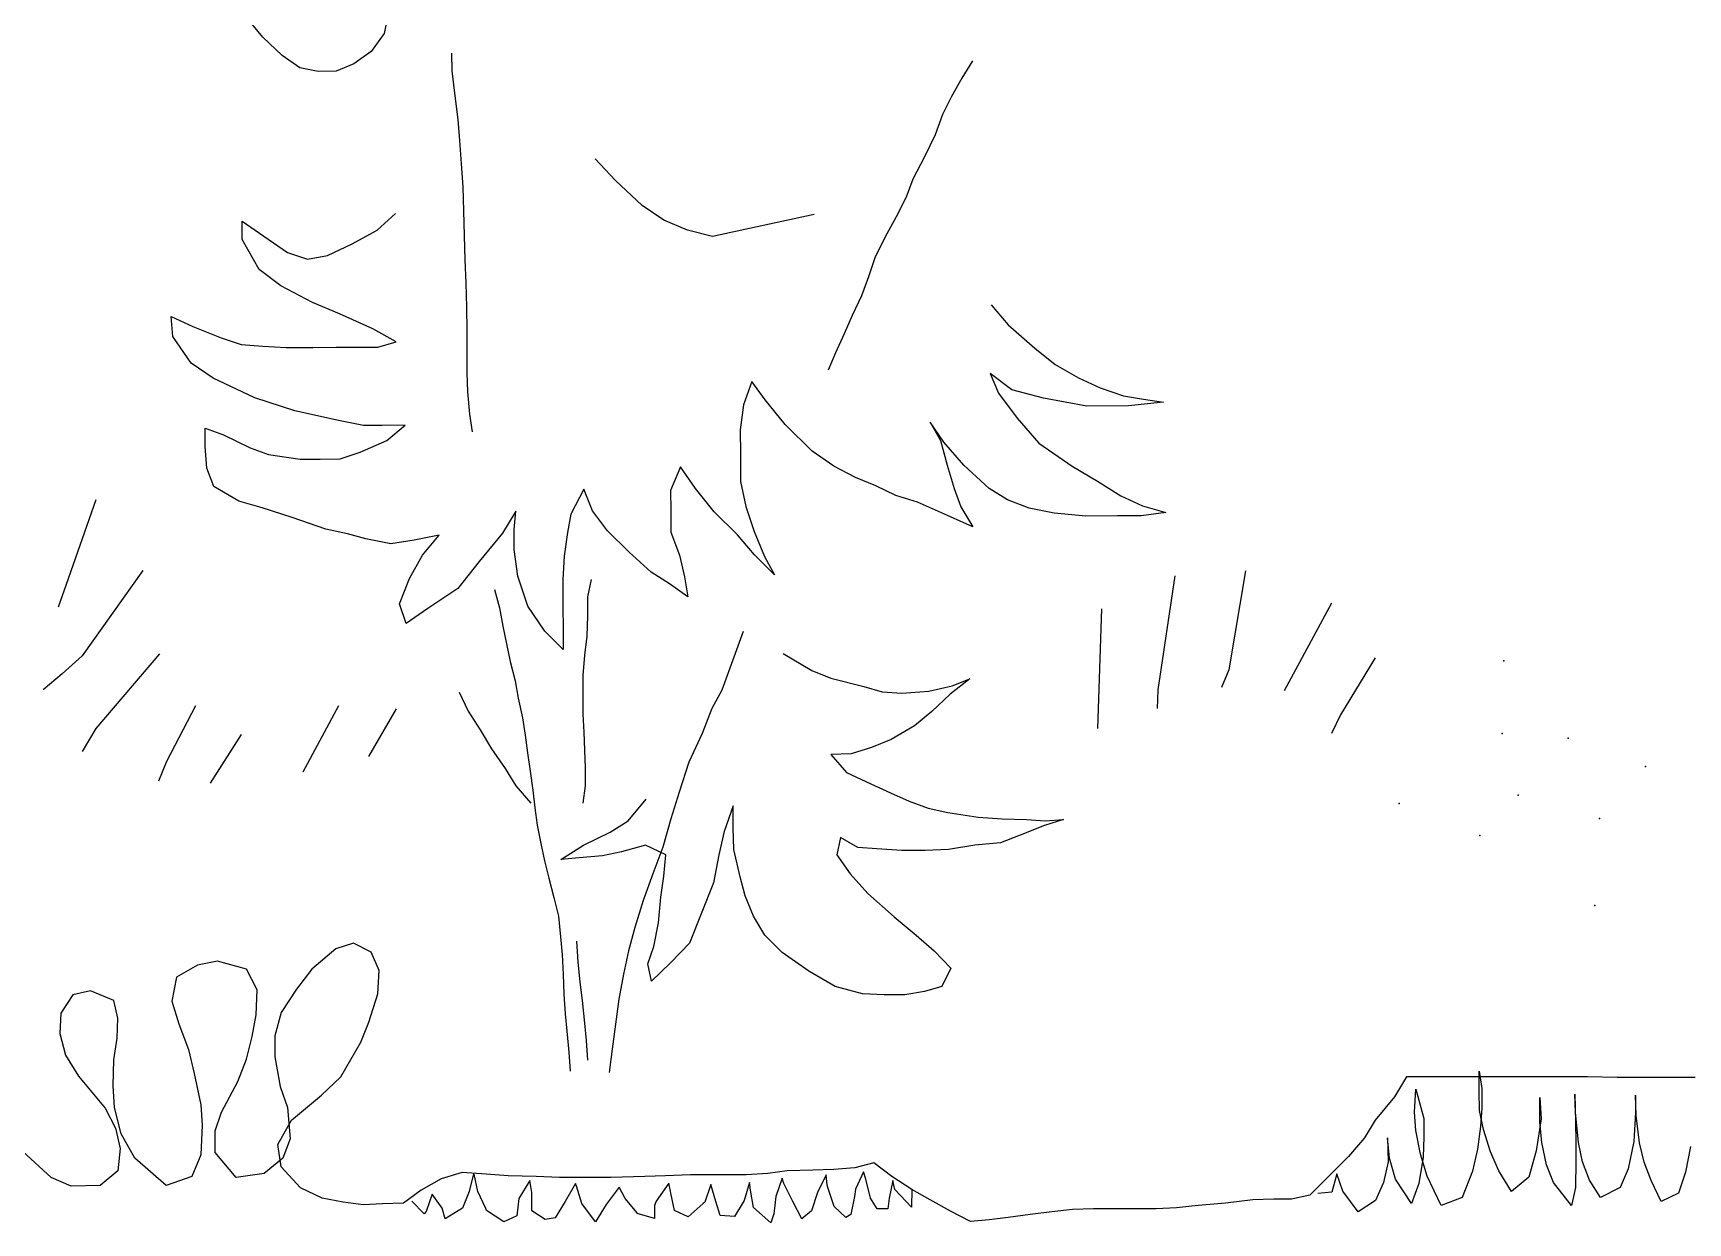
# Model space of a CAD drawing. Header units: inches. Extents: x 0.9 to 45.9, y 0.4 to 30.4.
# Drawn here: x 21.4583 to 21.7407, y 24.5908 to 24.7939 of the extents above; entities that cross this region are included whole.
import ezdxf

# ---------------------------------------------------------------- set-up
doc = ezdxf.new("R2010")
doc.units = ezdxf.units.IN
doc.header["$MEASUREMENT"] = 0
doc.linetypes.add('CONTINUA', pattern=[0])
doc.layers.add('MUROS', color=9, linetype='Continuous')
doc.layers.add('Vegetación', color=3, linetype='CONTINUA')

# ---------------------------------------------------------------- blocks, each defined once
blk = doc.blocks.new('Planta_000A')
at = {"layer": 'Vegetación', "linetype": 'Continuous'}
for p, q in [((397.86984, 197.28863), (397.87105, 197.28292)), ((397.90626, 197.28183), (397.91043, 197.28687)), ((397.87105, 197.28292), (397.87478, 197.27766)), ((397.90067, 197.27656), (397.90626, 197.28183)), ((397.70018, 197.27499), (397.70325, 197.26995)), ((397.85142, 197.2772), (397.85134, 197.27208)), ((397.87478, 197.27766), (397.87982, 197.27415)), ((397.89551, 197.27294), (397.90067, 197.27656)), ((397.70325, 197.26995), (397.70624, 197.26459)), ((397.85134, 197.27208), (397.85056, 197.26554)), ((397.87982, 197.27415), (397.88498, 197.27195)), ((397.88498, 197.27195), (397.89014, 197.27184)), ((397.89014, 197.27184), (397.89551, 197.27294)), ((397.85056, 197.26554), (397.84961, 197.2579)), ((397.70624, 197.26459), (397.70884, 197.2594)), ((397.70884, 197.2594), (397.71097, 197.25349)), ((397.84961, 197.2579), (397.84914, 197.25183)), ((397.71097, 197.25349), (397.71404, 197.24711)), ((397.84914, 197.25183), (397.84866, 197.24506)), ((397.71404, 197.24711), (397.71743, 197.24065)), ((397.80385, 197.24021), (397.8097, 197.24647)), ((397.84866, 197.24506), (397.84819, 197.23836)), ((397.71743, 197.24065), (397.7194, 197.23537)), ((397.79606, 197.23299), (397.80385, 197.24021)), ((397.84819, 197.23836), (397.84796, 197.23143)), ((397.7194, 197.23537), (397.72231, 197.2297)), ((397.78974, 197.22867), (397.79606, 197.23299)), ((397.84796, 197.23143), (397.8478, 197.22426)), ((397.72231, 197.2297), (397.72562, 197.22371)), ((397.74616, 197.23039), (397.77567, 197.22391)), ((397.78294, 197.22581), (397.78974, 197.22867)), ((397.87301, 197.22575), (397.86772, 197.23062)), ((397.91225, 197.22842), (397.90593, 197.22409)), ((397.91222, 197.22309), (397.91225, 197.22842)), ((397.72562, 197.22371), (397.72846, 197.21772)), ((397.77567, 197.22391), (397.78294, 197.22581)), ((397.8478, 197.22426), (397.84756, 197.21717)), ((397.88025, 197.22183), (397.87301, 197.22575)), ((397.8875, 197.2184), (397.88025, 197.22183)), ((397.90593, 197.22409), (397.89912, 197.21929)), ((397.90733, 197.2144), (397.91222, 197.22309)), ((397.72846, 197.21772), (397.73035, 197.21221)), ((397.84756, 197.21717), (397.84733, 197.2104)), ((397.8933, 197.21739), (397.8875, 197.2184)), ((397.89912, 197.21929), (397.8933, 197.21739)), ((397.73035, 197.21221), (397.7324, 197.2067)), ((397.901, 197.2096), (397.90733, 197.2144)), ((397.84733, 197.2104), (397.84709, 197.20347)), ((397.89177, 197.20481), (397.901, 197.2096)), ((397.69467, 197.20407), (397.6898, 197.19828)), ((397.7324, 197.2067), (397.73507, 197.20102)), ((397.84709, 197.20347), (397.84701, 197.19661)), ((397.884, 197.20147), (397.89177, 197.20481)), ((397.6898, 197.19828), (397.68201, 197.19155)), ((397.73507, 197.20102), (397.73744, 197.19567)), ((397.87429, 197.19717), (397.884, 197.20147)), ((397.9266, 197.19782), (397.91834, 197.19448)), ((397.93291, 197.20069), (397.9266, 197.19782)), ((397.93239, 197.19488), (397.93291, 197.20069)), ((397.73744, 197.19567), (397.73996, 197.19015)), ((397.84701, 197.19661), (397.84701, 197.19055)), ((397.86749, 197.19333), (397.87429, 197.19717)), ((397.87281, 197.19185), (397.86749, 197.19333)), ((397.91834, 197.19448), (397.91252, 197.19258)), ((397.92702, 197.18716), (397.93239, 197.19488)), ((397.68201, 197.19155), (397.67617, 197.18674)), ((397.73996, 197.19015), (397.74208, 197.18511)), ((397.84701, 197.19055), (397.84701, 197.1844)), ((397.87813, 197.19182), (397.87281, 197.19185)), ((397.88491, 197.19178), (397.87813, 197.19182)), ((397.89169, 197.19174), (397.88491, 197.19178)), ((397.89944, 197.19169), (397.89169, 197.19174)), ((397.90622, 197.19213), (397.89944, 197.19169)), ((397.91252, 197.19258), (397.90622, 197.19213)), ((397.67617, 197.18674), (397.66936, 197.18291)), ((397.68871, 197.17941), (397.69504, 197.18421)), ((397.69504, 197.18421), (397.69258, 197.17841)), ((397.84701, 197.1844), (397.84685, 197.17889)), ((397.9207, 197.18284), (397.92702, 197.18716)), ((397.66305, 197.18004), (397.65626, 197.17766)), ((397.66936, 197.18291), (397.66305, 197.18004)), ((397.6795, 197.17704), (397.68871, 197.17941)), ((397.69258, 197.17841), (397.68721, 197.17118)), ((397.76037, 197.17655), (397.76427, 197.18185)), ((397.76427, 197.18185), (397.76665, 197.17506)), ((397.84685, 197.17889), (397.84622, 197.17235)), ((397.90855, 197.17711), (397.9207, 197.18284)), ((397.65044, 197.17673), (397.64462, 197.1758)), ((397.64462, 197.1758), (397.65479, 197.17477)), ((397.65626, 197.17766), (397.65044, 197.17673)), ((397.65479, 197.17477), (397.66689, 197.17469)), ((397.66689, 197.17469), (397.6795, 197.17704)), ((397.75451, 197.16932), (397.76037, 197.17655)), ((397.76665, 197.17506), (397.76758, 197.16779)), ((397.89691, 197.1733), (397.90855, 197.17711)), ((397.68721, 197.17118), (397.68087, 197.16396)), ((397.70848, 197.16427), (397.71239, 197.17006)), ((397.71239, 197.17006), (397.70945, 197.16475)), ((397.74672, 197.16162), (397.75451, 197.16932)), ((397.84622, 197.17235), (397.84543, 197.16723)), ((397.87022, 197.16475), (397.86492, 197.16914)), ((397.86492, 197.16914), (397.8717, 197.1691)), ((397.8717, 197.1691), (397.87703, 197.16906)), ((397.87703, 197.16906), (397.8843, 197.17047)), ((397.8843, 197.17047), (397.89691, 197.1733)), ((397.68087, 197.16396), (397.67115, 197.15724)), ((397.70262, 197.15753), (397.70848, 197.16427)), ((397.70945, 197.16475), (397.70747, 197.1575)), ((397.76758, 197.16779), (397.76753, 197.16053)), ((397.87795, 197.16131), (397.87022, 197.16475)), ((397.91769, 197.1664), (397.90992, 197.16257)), ((397.92303, 197.1683), (397.91769, 197.1664)), ((397.923, 197.16297), (397.92303, 197.1683)), ((397.7404, 197.1573), (397.74672, 197.16162)), ((397.76753, 197.16053), (397.76749, 197.15278)), ((397.88375, 197.15934), (397.87795, 197.16131)), ((397.88956, 197.1593), (397.88375, 197.15934)), ((397.89537, 197.15927), (397.88956, 197.1593)), ((397.90458, 197.16066), (397.89537, 197.15927)), ((397.90992, 197.16257), (397.90458, 197.16066)), ((397.92247, 197.15668), (397.923, 197.16297)), ((397.67115, 197.15724), (397.66386, 197.15292)), ((397.69532, 197.15079), (397.70262, 197.15753)), ((397.70747, 197.1575), (397.70549, 197.15073)), ((397.73408, 197.15395), (397.7404, 197.1573)), ((397.78055, 197.15076), (397.78495, 197.15703)), ((397.78495, 197.15703), (397.78781, 197.15023)), ((397.9205, 197.15137), (397.92247, 197.15668)), ((397.66386, 197.15292), (397.65705, 197.1486)), ((397.68997, 197.14744), (397.69532, 197.15079)), ((397.70549, 197.15073), (397.70352, 197.14542)), ((397.72243, 197.14869), (397.72825, 197.15156)), ((397.72825, 197.15156), (397.73408, 197.15395)), ((397.76749, 197.15278), (397.76599, 197.14552)), ((397.77518, 197.14401), (397.78055, 197.15076)), ((397.78781, 197.15023), (397.78777, 197.14442)), ((397.81053, 197.14429), (397.81299, 197.15057)), ((397.81299, 197.15057), (397.81682, 197.14328)), ((397.91321, 197.14705), (397.9205, 197.15137)), ((397.65074, 197.14574), (397.64395, 197.14384)), ((397.65705, 197.1486), (397.65074, 197.14574)), ((397.67639, 197.14364), (397.68366, 197.14505)), ((397.68366, 197.14505), (397.68997, 197.14744)), ((397.70352, 197.14542), (397.70009, 197.13963)), ((397.70738, 197.14297), (397.71612, 197.14679)), ((397.71612, 197.14679), (397.72243, 197.14869)), ((397.76599, 197.14552), (397.76352, 197.13827)), ((397.89769, 197.1423), (397.90642, 197.14516)), ((397.90642, 197.14516), (397.91321, 197.14705)), ((397.95472, 197.14747), (397.96338, 197.12292)), ((397.64395, 197.14384), (397.6512, 197.14283)), ((397.6512, 197.14283), (397.65798, 197.14279)), ((397.65798, 197.14279), (397.66718, 197.14273)), ((397.66718, 197.14273), (397.67639, 197.14364)), ((397.70009, 197.13963), (397.70738, 197.14297)), ((397.76836, 197.13728), (397.77518, 197.14401)), ((397.78777, 197.14442), (397.78774, 197.13813)), ((397.80614, 197.1385), (397.81053, 197.14429)), ((397.81682, 197.14328), (397.81776, 197.13795)), ((397.83326, 197.13882), (397.83281, 197.14415)), ((397.83281, 197.14415), (397.83665, 197.13783)), ((397.88798, 197.13897), (397.89769, 197.1423)), ((397.76352, 197.13827), (397.76058, 197.13103)), ((397.76348, 197.13149), (397.76836, 197.13728)), ((397.78774, 197.13813), (397.78527, 197.13136)), ((397.79981, 197.13224), (397.80614, 197.1385)), ((397.81776, 197.13795), (397.81869, 197.13116)), ((397.83323, 197.13301), (397.83326, 197.13882)), ((397.83665, 197.13783), (397.84337, 197.12956)), ((397.85985, 197.1314), (397.85504, 197.13724)), ((397.85504, 197.13724), (397.8623, 197.13574)), ((397.8623, 197.13574), (397.86907, 197.13473)), ((397.86907, 197.13473), (397.87634, 197.13614)), ((397.87634, 197.13614), (397.88168, 197.13756)), ((397.88168, 197.13756), (397.88798, 197.13897)), ((397.75764, 197.12572), (397.76348, 197.13149)), ((397.76058, 197.13103), (397.75764, 197.12572)), ((397.78527, 197.13136), (397.78378, 197.12508)), ((397.79348, 197.12647), (397.79981, 197.13224)), ((397.81869, 197.13116), (397.81913, 197.12438)), ((397.83221, 197.12527), (397.83323, 197.13301)), ((397.86368, 197.12459), (397.85985, 197.1314)), ((397.62082, 197.12683), (397.62573, 197.0981)), ((397.78813, 197.12311), (397.79348, 197.12647)), ((397.84337, 197.12956), (397.84962, 197.12177)), ((397.94114, 197.12696), (397.95876, 197.10212)), ((397.64138, 197.12543), (397.64629, 197.09226)), ((397.78378, 197.12508), (397.78278, 197.11927)), ((397.78278, 197.11927), (397.78813, 197.12311)), ((397.81085, 197.12432), (397.81195, 197.11927)), ((397.81913, 197.12438), (397.81908, 197.11663)), ((397.82925, 197.11657), (397.83221, 197.12527)), ((397.83898, 197.12143), (397.83748, 197.11608)), ((397.84962, 197.12177), (397.8583, 197.11591)), ((397.86655, 197.11731), (397.86368, 197.12459)), ((397.96338, 197.12292), (397.96569, 197.11628)), ((397.59583, 197.11749), (397.60961, 197.09202)), ((397.66264, 197.11585), (397.66381, 197.08104)), ((397.81195, 197.11927), (397.81195, 197.11378)), ((397.81908, 197.11663), (397.81904, 197.10985)), ((397.82437, 197.10933), (397.82925, 197.11657)), ((397.83748, 197.11608), (397.83653, 197.1108)), ((397.8583, 197.11591), (397.86457, 197.11151)), ((397.86457, 197.11151), (397.86655, 197.11731)), ((397.81195, 197.11378), (397.81216, 197.10786)), ((397.76674, 197.1092), (397.77293, 197.09221)), ((397.81216, 197.10786), (397.81282, 197.10237)), ((397.81904, 197.10985), (397.81901, 197.10404)), ((397.81901, 197.10404), (397.82437, 197.10933)), ((397.83653, 197.1108), (397.83543, 197.10568)), ((397.58321, 197.1016), (397.59326, 197.08501)), ((397.75512, 197.10281), (397.74682, 197.09788)), ((397.81282, 197.10237), (397.81326, 197.09645)), ((397.83543, 197.10568), (397.83441, 197.10048)), ((397.93623, 197.1027), (397.95472, 197.08104)), ((397.95876, 197.10212), (397.96454, 197.09692)), ((397.62573, 197.0981), (397.62783, 197.09296)), ((397.74682, 197.09788), (397.74133, 197.09568)), ((397.83441, 197.10048), (397.83299, 197.09489)), ((397.96454, 197.09692), (397.97003, 197.0923)), ((397.64629, 197.09226), (397.64652, 197.08688)), ((397.706, 197.09349), (397.70096, 197.09547)), ((397.70096, 197.09547), (397.70666, 197.09108)), ((397.71281, 197.09195), (397.706, 197.09349)), ((397.72071, 197.0913), (397.71281, 197.09195)), ((397.73168, 197.09327), (397.72641, 197.09173)), ((397.74133, 197.09568), (397.73168, 197.09327)), ((397.77293, 197.09221), (397.7758, 197.08687)), ((397.81326, 197.09645), (397.81326, 197.09074)), ((397.83299, 197.09489), (397.83204, 197.08984)), ((397.70666, 197.09108), (397.71193, 197.08603)), ((397.72641, 197.09173), (397.72071, 197.0913)), ((397.81326, 197.09074), (397.81326, 197.08526)), ((397.83204, 197.08984), (397.83086, 197.08417)), ((397.84925, 197.09162), (397.84661, 197.08614)), ((397.88424, 197.08768), (397.89464, 197.06833)), ((397.92583, 197.08768), (397.93421, 197.0715)), ((397.59326, 197.08501), (397.59583, 197.07964)), ((397.71193, 197.08603), (397.71697, 197.08186)), ((397.7758, 197.08687), (397.77867, 197.07959)), ((397.81326, 197.08526), (397.81304, 197.07999)), ((397.83086, 197.08417), (397.83007, 197.07913)), ((397.84661, 197.08614), (397.8431, 197.08065)), ((397.86748, 197.08681), (397.87557, 197.07295)), ((397.71697, 197.08186), (397.72378, 197.07791)), ((397.72378, 197.07791), (397.72948, 197.0755)), ((397.77867, 197.07959), (397.78249, 197.07133)), ((397.81304, 197.07999), (397.81282, 197.07473)), ((397.83007, 197.07913), (397.82937, 197.07401)), ((397.8431, 197.08065), (397.83981, 197.07517)), ((397.91254, 197.0793), (397.9215, 197.06515)), ((397.95472, 197.08104), (397.95876, 197.07439)), ((397.72948, 197.0755), (397.73541, 197.07374)), ((397.73541, 197.07374), (397.74133, 197.07352)), ((397.74133, 197.07352), (397.73672, 197.06826)), ((397.81282, 197.07473), (397.8126, 197.06968)), ((397.82937, 197.07401), (397.82858, 197.06865)), ((397.83981, 197.07517), (397.83586, 197.06946)), ((397.73672, 197.06826), (397.7297, 197.06497)), ((397.78249, 197.07133), (397.78534, 197.0626)), ((397.8126, 197.06968), (397.8126, 197.06441)), ((397.82858, 197.06865), (397.82787, 197.06314)), ((397.83586, 197.06946), (397.83279, 197.06441)), ((397.93421, 197.0715), (397.93652, 197.06573)), ((397.7297, 197.06497), (397.724, 197.06233)), ((397.8126, 197.06441), (397.81326, 197.05937)), ((397.82787, 197.06314), (397.82724, 197.05802)), ((397.83279, 197.06441), (397.8284, 197.05937)), ((397.71851, 197.05992), (397.71303, 197.05794)), ((397.724, 197.06233), (397.71851, 197.05992)), ((397.76964, 197.05224), (397.76964, 197.0586)), ((397.76964, 197.0586), (397.77227, 197.05114)), ((397.78534, 197.0626), (397.78772, 197.05483)), ((397.80013, 197.05421), (397.79487, 197.06058)), ((397.67902, 197.05421), (397.67375, 197.05465)), ((397.67375, 197.05465), (397.67924, 197.0529)), ((397.6845, 197.05465), (397.67902, 197.05421)), ((397.69152, 197.05487), (397.6845, 197.05465)), ((397.69854, 197.05531), (397.69152, 197.05487)), ((397.70732, 197.05663), (397.69854, 197.05531)), ((397.71303, 197.05794), (397.70732, 197.05663)), ((397.78772, 197.05483), (397.79009, 197.04659)), ((397.8054, 197.05092), (397.80013, 197.05421)), ((397.82724, 197.05802), (397.82653, 197.05298)), ((397.67924, 197.0529), (397.68626, 197.05005)), ((397.68626, 197.05005), (397.69196, 197.04785)), ((397.73343, 197.04653), (397.73848, 197.04939)), ((397.73848, 197.04939), (397.73958, 197.04434)), ((397.76942, 197.04588), (397.76964, 197.05224)), ((397.77227, 197.05114), (397.7738, 197.04434)), ((397.81308, 197.04719), (397.8054, 197.05092)), ((397.82653, 197.05298), (397.82551, 197.0477)), ((397.69196, 197.04785), (397.69942, 197.04719)), ((397.69942, 197.04719), (397.7071, 197.04588)), ((397.7071, 197.04588), (397.7139, 197.04566)), ((397.7139, 197.04566), (397.72071, 197.04566)), ((397.72071, 197.04566), (397.72795, 197.0461)), ((397.72795, 197.0461), (397.73343, 197.04653)), ((397.73958, 197.04434), (397.73563, 197.03886)), ((397.76766, 197.03798), (397.76942, 197.04588)), ((397.7738, 197.04434), (397.77534, 197.03622)), ((397.78916, 197.04434), (397.79509, 197.04719)), ((397.78982, 197.0382), (397.78916, 197.04434)), ((397.79009, 197.04659), (397.79295, 197.03882)), ((397.79509, 197.04719), (397.80211, 197.04522)), ((397.80211, 197.04522), (397.80759, 197.04412)), ((397.80759, 197.04412), (397.8144, 197.04346)), ((397.81966, 197.04302), (397.81308, 197.04719)), ((397.82551, 197.0477), (397.82448, 197.04266)), ((397.8144, 197.04346), (397.81966, 197.04302)), ((397.82448, 197.04266), (397.82314, 197.03762)), ((397.73563, 197.03886), (397.73058, 197.03315)), ((397.76612, 197.03249), (397.76766, 197.03798)), ((397.77534, 197.03622), (397.78236, 197.01867)), ((397.7907, 197.03205), (397.78982, 197.0382)), ((397.79295, 197.03882), (397.79581, 197.03106)), ((397.82314, 197.03762), (397.82172, 197.03195)), ((397.73058, 197.03315), (397.7229, 197.02635)), ((397.76371, 197.02657), (397.76612, 197.03249)), ((397.79136, 197.02459), (397.7907, 197.03205)), ((397.79581, 197.03106), (397.79818, 197.02329)), ((397.82172, 197.03195), (397.82038, 197.02651)), ((397.7229, 197.02635), (397.71654, 197.02108)), ((397.76042, 197.02108), (397.76371, 197.02657)), ((397.79267, 197.01779), (397.79136, 197.02459)), ((397.82038, 197.02651), (397.81975, 197.0206)), ((397.71654, 197.02108), (397.71127, 197.01647)), ((397.75537, 197.01604), (397.76042, 197.02108)), ((397.79818, 197.02329), (397.80008, 197.0165)), ((397.81975, 197.0206), (397.81928, 197.0154)), ((397.71127, 197.01647), (397.70644, 197.01143)), ((397.74769, 197.01055), (397.75537, 197.01604)), ((397.78236, 197.01867), (397.78785, 197.01296)), ((397.79443, 197.01274), (397.79267, 197.01779)), ((397.80008, 197.0165), (397.80149, 197.00972)), ((397.8151, 197.01932), (397.8148, 197.01329)), ((397.81928, 197.0154), (397.81905, 197.00957)), ((397.87242, 197.01073), (397.87476, 197.0161)), ((397.87476, 197.0161), (397.8799, 197.01867)), ((397.8799, 197.01867), (397.88504, 197.01703)), ((397.88504, 197.01703), (397.89204, 197.01119)), ((397.70644, 197.01143), (397.70908, 197.00616)), ((397.74001, 197.00616), (397.74769, 197.01055)), ((397.78785, 197.01296), (397.79333, 197.0077)), ((397.79333, 197.0077), (397.79443, 197.01274)), ((397.8148, 197.01329), (397.81414, 197.00737)), ((397.87289, 197.00395), (397.87242, 197.01073)), ((397.89204, 197.01119), (397.89648, 197.00535)), ((397.90793, 197.00512), (397.91097, 197.01119)), ((397.91097, 197.01119), (397.91938, 197.01353)), ((397.91938, 197.01353), (397.92522, 197.01236)), ((397.92522, 197.01236), (397.93129, 197.00886)), ((397.70908, 197.00616), (397.71412, 197.00463)), ((397.73211, 197.00397), (397.74001, 197.00616)), ((397.80149, 197.00972), (397.8029, 197.00244)), ((397.81414, 197.00737), (397.81348, 197.0021)), ((397.81905, 197.00957), (397.81881, 197.0039)), ((397.89648, 197.00535), (397.90092, 196.99858)), ((397.93129, 197.00886), (397.93269, 197.00185)), ((397.71412, 197.00463), (397.71983, 197.00375)), ((397.71983, 197.00375), (397.72575, 197.00375)), ((397.72575, 197.00375), (397.73211, 197.00397)), ((397.8029, 197.00244), (397.80382, 196.99517)), ((397.81348, 197.0021), (397.81282, 196.99552)), ((397.81881, 197.0039), (397.81842, 196.99823)), ((397.87546, 196.99577), (397.87289, 197.00395)), ((397.90816, 196.99788), (397.90793, 197.00512)), ((397.93269, 197.00185), (397.93059, 196.99531)), ((397.94834, 196.99694), (397.94951, 197.00208)), ((397.94951, 197.00208), (397.95629, 197.00489)), ((397.95629, 197.00489), (397.96143, 197.00372)), ((397.96143, 197.00372), (397.96493, 196.99834)), ((397.81842, 196.99823), (397.81794, 196.99319)), ((397.87779, 196.98993), (397.87546, 196.99577)), ((397.90092, 196.99858), (397.90279, 196.9918)), ((397.90933, 196.99157), (397.90816, 196.99788)), ((397.94858, 196.9911), (397.94834, 196.99694)), ((397.96493, 196.99834), (397.96516, 196.9925)), ((397.80382, 196.99517), (397.80475, 196.9879)), ((397.81282, 196.99552), (397.81238, 196.99047)), ((397.81794, 196.99319), (397.81739, 196.98704)), ((397.90279, 196.9918), (397.90279, 196.98573)), ((397.91097, 196.98503), (397.90933, 196.99157)), ((397.93059, 196.99531), (397.92779, 196.98783)), ((397.94951, 196.9848), (397.94858, 196.9911)), ((397.96516, 196.9925), (397.96353, 196.9862)), ((397.80475, 196.9879), (397.80567, 196.98112)), ((397.81238, 196.99047), (397.81195, 196.98477)), ((397.81739, 196.98704), (397.817, 196.98153)), ((397.88363, 196.97989), (397.87779, 196.98993)), ((397.92779, 196.98783), (397.92615, 196.98082)), ((397.96353, 196.9862), (397.95979, 196.98012)), ((397.55303, 196.98151), (397.55217, 196.97646)), ((397.55303, 196.97574), (397.55303, 196.98151)), ((397.90279, 196.98573), (397.90116, 196.97709)), ((397.91354, 196.97849), (397.91097, 196.98503)), ((397.94975, 196.97732), (397.94951, 196.9848)), ((397.49023, 196.97966), (397.49608, 196.97966)), ((397.49608, 196.97966), (397.50378, 196.97966)), ((397.50378, 196.97966), (397.5129, 196.97966)), ((397.5129, 196.97966), (397.52154, 196.97989)), ((397.52154, 196.97989), (397.52878, 196.97989)), ((397.52878, 196.97989), (397.53766, 196.97989)), ((397.53766, 196.97989), (397.547, 196.97989)), ((397.547, 196.97989), (397.55424, 196.97989)), ((397.55424, 196.97989), (397.55985, 196.97989)), ((397.55985, 196.97989), (397.56849, 196.97989)), ((397.56849, 196.97989), (397.5741, 196.97989)), ((397.5741, 196.97989), (397.57761, 196.97405)), ((397.88924, 196.97452), (397.88363, 196.97989)), ((397.90116, 196.97709), (397.89905, 196.97101)), ((397.91821, 196.96961), (397.91354, 196.97849)), ((397.92615, 196.98082), (397.92428, 196.97171)), ((397.94928, 196.97101), (397.94975, 196.97732)), ((397.95979, 196.98012), (397.95208, 196.97078)), ((397.50739, 196.96866), (397.50754, 196.97458)), ((397.50754, 196.97458), (397.50754, 196.96952)), ((397.52501, 196.96967), (397.52516, 196.97487)), ((397.52516, 196.97487), (397.52501, 196.96678)), ((397.53541, 196.97386), (397.53498, 196.96765)), ((397.53541, 196.96678), (397.53541, 196.97386)), ((397.55217, 196.97646), (397.55217, 196.97082)), ((397.55289, 196.9701), (397.55303, 196.97574)), ((397.57137, 196.97631), (397.56906, 196.96779)), ((397.57181, 196.96967), (397.57137, 196.97631)), ((397.57761, 196.97405), (397.58321, 196.96727)), ((397.89788, 196.96727), (397.88924, 196.97452)), ((397.92428, 196.97171), (397.92382, 196.96587)), ((397.50638, 196.96071), (397.50739, 196.96866)), ((397.50754, 196.96952), (397.50812, 196.96115)), ((397.52415, 196.96086), (397.52501, 196.96967)), ((397.53498, 196.96765), (397.53642, 196.9584)), ((397.55173, 196.96461), (397.55289, 196.9701)), ((397.55217, 196.97082), (397.5526, 196.96548)), ((397.56906, 196.96779), (397.56906, 196.96245)), ((397.57137, 196.96433), (397.57181, 196.96967)), ((397.58321, 196.96727), (397.58625, 196.96214)), ((397.90186, 196.96027), (397.89788, 196.96727)), ((397.89905, 196.97101), (397.89835, 196.9619)), ((397.92008, 196.96424), (397.91821, 196.96961)), ((397.94741, 196.9633), (397.94928, 196.97101)), ((397.95208, 196.97078), (397.94905, 196.96494)), ((397.52501, 196.96678), (397.52487, 196.96115)), ((397.53483, 196.96086), (397.53541, 196.96678)), ((397.54971, 196.95812), (397.55173, 196.96461)), ((397.5526, 196.96548), (397.55347, 196.95884)), ((397.56906, 196.96245), (397.56921, 196.95653)), ((397.57007, 196.95739), (397.57137, 196.96433)), ((397.57903, 196.95624), (397.57961, 196.96216)), ((397.57961, 196.96216), (397.57946, 196.95523)), ((397.58625, 196.96214), (397.59092, 196.95676)), ((397.92008, 196.95793), (397.92008, 196.96424)), ((397.92382, 196.96587), (397.92428, 196.95723)), ((397.94344, 196.95629), (397.94741, 196.9633)), ((397.94905, 196.96494), (397.94764, 196.9591)), ((397.49165, 196.9597), (397.4931, 196.95219)), ((397.50508, 196.95508), (397.50638, 196.96071)), ((397.50812, 196.96115), (397.5097, 196.9532)), ((397.52299, 196.95523), (397.52415, 196.96086)), ((397.52487, 196.96115), (397.52487, 196.95537)), ((397.53339, 196.95436), (397.53483, 196.96086)), ((397.53642, 196.9584), (397.53859, 196.95075)), ((397.54726, 196.95263), (397.54971, 196.95812)), ((397.55347, 196.95884), (397.55491, 196.95248)), ((397.56805, 196.95104), (397.57007, 196.95739)), ((397.89835, 196.9619), (397.90045, 196.95629)), ((397.90092, 196.95373), (397.90186, 196.96027)), ((397.914, 196.95069), (397.92008, 196.95793)), ((397.94764, 196.9591), (397.94834, 196.95256)), ((397.96773, 196.95069), (397.97591, 196.95816)), ((397.50306, 196.94974), (397.50508, 196.95508)), ((397.5097, 196.9532), (397.51202, 196.94772)), ((397.52097, 196.94988), (397.52299, 196.95523)), ((397.52487, 196.95537), (397.52501, 196.94772)), ((397.53137, 196.94916), (397.53339, 196.95436)), ((397.54364, 196.94656), (397.54726, 196.95263)), ((397.55491, 196.95248), (397.55794, 196.94483)), ((397.56921, 196.95653), (397.57051, 196.94887)), ((397.5773, 196.95017), (397.57903, 196.95624)), ((397.57946, 196.95523), (397.58076, 196.94916)), ((397.59092, 196.95676), (397.59676, 196.95092)), ((397.72361, 196.95092), (397.72875, 196.95489)), ((397.72875, 196.95489), (397.73436, 196.95349)), ((397.73436, 196.95349), (397.74043, 196.95302)), ((397.74043, 196.95302), (397.74651, 196.95279)), ((397.74651, 196.95279), (397.75398, 196.95256)), ((397.75398, 196.95256), (397.75959, 196.95186)), ((397.89532, 196.94765), (397.90092, 196.95373)), ((397.90045, 196.95629), (397.90583, 196.95186)), ((397.92428, 196.95723), (397.92685, 196.95092)), ((397.93433, 196.94835), (397.94344, 196.95629)), ((397.94834, 196.95256), (397.95348, 196.94835)), ((397.4931, 196.95219), (397.49512, 196.94613)), ((397.50017, 196.94367), (397.50306, 196.94974)), ((397.51202, 196.94772), (397.51779, 196.94483)), ((397.51779, 196.94483), (397.52097, 196.94988)), ((397.52501, 196.94772), (397.52617, 196.94252)), ((397.52617, 196.94252), (397.53137, 196.94916)), ((397.53859, 196.95075), (397.54364, 196.94656)), ((397.56401, 196.94252), (397.56805, 196.95104)), ((397.57051, 196.94887), (397.57267, 196.94309)), ((397.57267, 196.94309), (397.5773, 196.95017)), ((397.58076, 196.94916), (397.58307, 196.94396)), ((397.5926, 196.94671), (397.59434, 196.95176)), ((397.59434, 196.95176), (397.59578, 196.94642)), ((397.59676, 196.95092), (397.60213, 196.94555)), ((397.71777, 196.94718), (397.72361, 196.95092)), ((397.72273, 196.94714), (397.72331, 196.94974)), ((397.72331, 196.94974), (397.72432, 196.94468)), ((397.72981, 196.94468), (397.73111, 196.95017)), ((397.73111, 196.95017), (397.73183, 196.95234)), ((397.73183, 196.95234), (397.73414, 196.94728)), ((397.74208, 196.94743), (397.74237, 196.94844)), ((397.74237, 196.94844), (397.74266, 196.95147)), ((397.74266, 196.95147), (397.74512, 196.94627)), ((397.75234, 196.94367), (397.75494, 196.94887)), ((397.75494, 196.94887), (397.75537, 196.95046)), ((397.75537, 196.95046), (397.75725, 196.94512)), ((397.75959, 196.95186), (397.7659, 196.95139)), ((397.76461, 196.94699), (397.7649, 196.94916)), ((397.7649, 196.94916), (397.76649, 196.94396)), ((397.7659, 196.95139), (397.77501, 196.95139)), ((397.77472, 196.94367), (397.77617, 196.94858)), ((397.77501, 196.95139), (397.78201, 196.95139)), ((397.77617, 196.94858), (397.7779, 196.94353)), ((397.78201, 196.95139), (397.78926, 196.95116)), ((397.78787, 196.94671), (397.7883, 196.94902)), ((397.7883, 196.94902), (397.79205, 196.94382)), ((397.78926, 196.95116), (397.79533, 196.95092)), ((397.79533, 196.95092), (397.80514, 196.95069)), ((397.80101, 196.94454), (397.80274, 196.94786)), ((397.80274, 196.94786), (397.8065, 196.94281)), ((397.80514, 196.95069), (397.81262, 196.95069)), ((397.81262, 196.95069), (397.82009, 196.95069)), ((397.81357, 196.94309), (397.81516, 196.94815)), ((397.81516, 196.94815), (397.81545, 196.94887)), ((397.81545, 196.94887), (397.81848, 196.94367)), ((397.82009, 196.95069), (397.82687, 196.95092)), ((397.82687, 196.95092), (397.83504, 196.95116)), ((397.82816, 196.94627), (397.82874, 196.94974)), ((397.82874, 196.94974), (397.83192, 196.94454)), ((397.83504, 196.95116), (397.84135, 196.95162)), ((397.84135, 196.95162), (397.84836, 196.95209)), ((397.84376, 196.94656), (397.84491, 196.95162)), ((397.84491, 196.95162), (397.84506, 196.95176)), ((397.84506, 196.95176), (397.84636, 196.94656)), ((397.84836, 196.95209), (397.85443, 196.95022)), ((397.85443, 196.95022), (397.86027, 196.94695)), ((397.88901, 196.94461), (397.89532, 196.94765)), ((397.90583, 196.95186), (397.914, 196.95069)), ((397.92685, 196.95092), (397.93433, 196.94835)), ((397.95348, 196.94835), (397.96189, 196.94812)), ((397.96189, 196.94812), (397.96773, 196.95069)), ((397.49512, 196.94613), (397.50017, 196.94367)), ((397.55794, 196.94483), (397.56401, 196.94252)), ((397.58307, 196.94396), (397.58813, 196.94064)), ((397.58813, 196.94064), (397.5926, 196.94671)), ((397.59578, 196.94642), (397.59983, 196.94598)), ((397.60213, 196.94555), (397.60751, 196.94438)), ((397.60751, 196.94438), (397.61265, 196.94438)), ((397.61265, 196.94438), (397.61872, 196.94415)), ((397.61872, 196.94415), (397.62666, 196.94321)), ((397.62666, 196.94321), (397.63461, 196.94251)), ((397.70656, 196.94088), (397.7124, 196.94415)), ((397.7124, 196.94415), (397.71777, 196.94718)), ((397.71777, 196.94718), (397.71782, 196.94208)), ((397.71782, 196.94208), (397.72273, 196.94714)), ((397.72432, 196.94468), (397.72475, 196.94151)), ((397.72779, 196.94151), (397.72981, 196.94468)), ((397.73414, 196.94728), (397.73443, 196.94512)), ((397.73443, 196.94512), (397.73544, 196.93992)), ((397.74035, 196.94223), (397.74208, 196.94743)), ((397.74512, 196.94627), (397.74685, 196.94093)), ((397.74974, 196.93862), (397.75234, 196.94367)), ((397.75725, 196.94512), (397.75783, 196.94006)), ((397.76375, 196.94194), (397.76461, 196.94699)), ((397.76649, 196.94396), (397.76924, 196.93934)), ((397.77342, 196.93963), (397.77472, 196.94367)), ((397.7779, 196.94353), (397.77833, 196.94309)), ((397.77833, 196.94309), (397.78267, 196.9392)), ((397.78671, 196.94107), (397.78772, 196.94613)), ((397.78772, 196.94613), (397.78787, 196.94671)), ((397.79205, 196.94382), (397.79249, 196.94252)), ((397.79754, 196.94035), (397.80101, 196.94454)), ((397.80967, 196.93775), (397.81357, 196.94309)), ((397.81848, 196.94367), (397.82137, 196.93891)), ((397.82816, 196.94598), (397.82816, 196.94627)), ((397.82816, 196.94093), (397.82816, 196.94598)), ((397.83192, 196.94454), (397.83249, 196.93948)), ((397.84145, 196.94165), (397.84376, 196.94656)), ((397.84636, 196.94656), (397.84824, 196.94179)), ((397.85416, 196.94179), (397.85705, 196.94584)), ((397.85705, 196.94584), (397.85878, 196.94078)), ((397.85936, 196.94006), (397.86297, 196.94382)), ((397.86027, 196.94695), (397.86541, 196.94321)), ((397.86541, 196.94321), (397.87149, 196.94298)), ((397.87149, 196.94298), (397.87709, 196.94275)), ((397.87709, 196.94275), (397.88293, 196.94345)), ((397.88293, 196.94345), (397.88901, 196.94461)), ((397.63461, 196.94251), (397.64091, 196.94181)), ((397.64091, 196.94181), (397.64675, 196.94158)), ((397.64675, 196.94158), (397.65189, 196.94158)), ((397.65189, 196.94158), (397.65727, 196.94158)), ((397.65727, 196.94158), (397.66498, 196.94158)), ((397.66498, 196.94158), (397.67105, 196.94134)), ((397.67105, 196.94134), (397.67712, 196.94064)), ((397.67712, 196.94064), (397.68343, 196.93994)), ((397.68343, 196.93994), (397.68974, 196.93901)), ((397.68974, 196.93901), (397.69534, 196.93831)), ((397.69534, 196.93831), (397.70072, 196.93784)), ((397.70072, 196.93784), (397.70656, 196.94088)), ((397.72475, 196.94151), (397.72779, 196.94151)), ((397.73544, 196.93992), (397.73688, 196.93905)), ((397.73688, 196.93905), (397.74035, 196.94223)), ((397.74685, 196.94093), (397.74974, 196.93862)), ((397.75783, 196.94006), (397.75869, 196.93746)), ((397.75869, 196.93746), (397.76375, 196.94194)), ((397.76924, 196.93934), (397.77342, 196.93963)), ((397.78267, 196.9392), (397.78671, 196.94107)), ((397.79249, 196.94252), (397.79249, 196.93876)), ((397.79249, 196.93876), (397.79754, 196.94021)), ((397.79754, 196.94021), (397.79754, 196.94035)), ((397.8065, 196.94281), (397.80967, 196.93775)), ((397.82137, 196.93891), (397.82426, 196.93847)), ((397.82426, 196.93847), (397.82816, 196.94093)), ((397.83249, 196.93948), (397.83625, 196.93775)), ((397.83625, 196.93775), (397.8413, 196.94107)), ((397.8413, 196.94107), (397.84145, 196.94165)), ((397.84824, 196.94179), (397.85329, 196.93862)), ((397.85329, 196.93862), (397.85416, 196.94179)), ((397.85878, 196.94078), (397.85936, 196.94006))]:
    blk.add_line(p, q, dxfattribs=at)
for p in [(397.54583, 197.10067), (397.52715, 197.07824), (397.5463, 197.07964), (397.50472, 197.07006), (397.54163, 197.06165), (397.5762, 197.05932), (397.51803, 197.05488), (397.55284, 197.04997), (397.51944, 197.02965)]:
    blk.add_point(p, dxfattribs=at)

msp = doc.modelspace()

# ---------------------------------------------------------------- block references
at = {"layer": 'MUROS', "xscale": -0.5875430871572008, "yscale": 0.5875430871570873, "zscale": 0.5875430871570595}
msp.add_blockref('Planta_000A', (255.28461, -91.11842, -0.104), dxfattribs=at)

doc.saveas('drawing.dxf')
